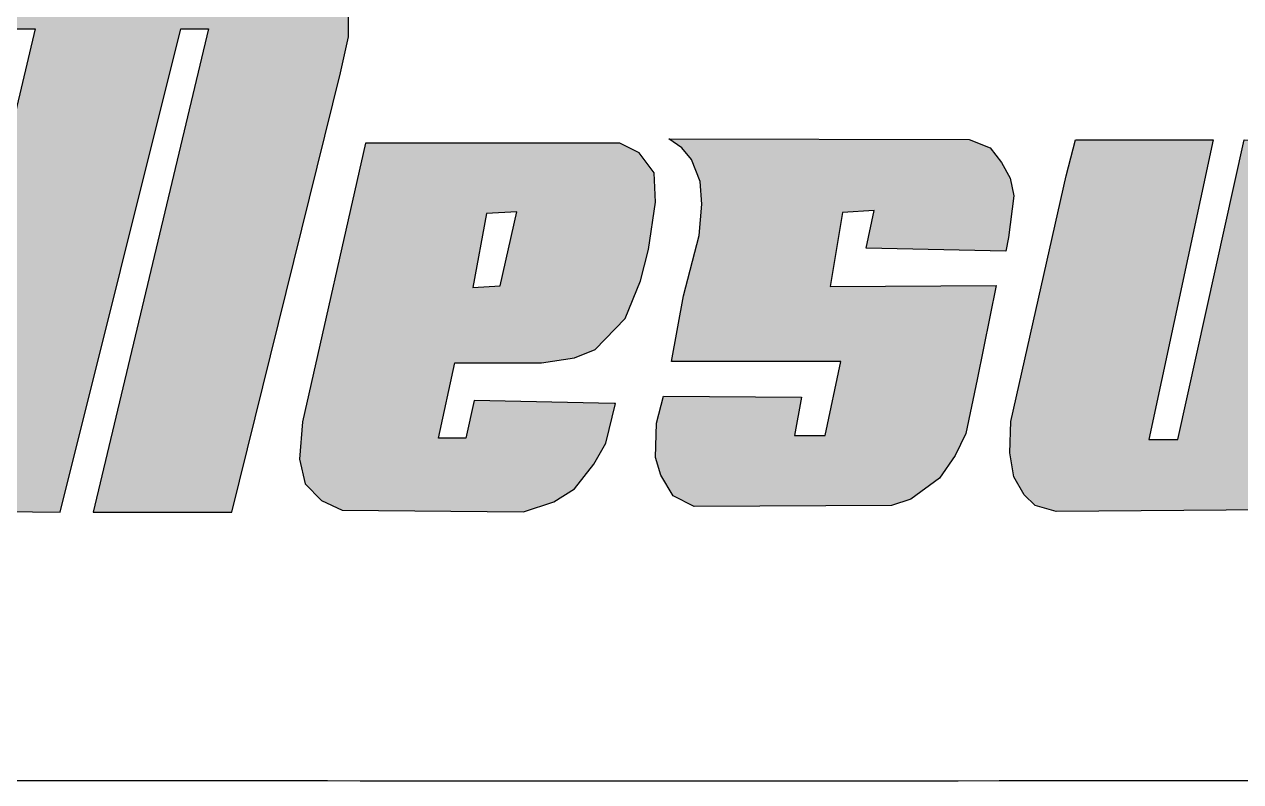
# Paper-space layout 'TOP_A1_00200_01-01-2017_MODELE' of a CAD drawing. Header units: millimetres. Extents: x -52 to 293, y -3 to 294.
# Drawn here: x 198.89 to 208.6, y 115.1 to 121.15 of the extents above; entities that cross this region are included whole.
import ezdxf

# ---------------------------------------------------------------- set-up
doc = ezdxf.new("R2010")
doc.units = ezdxf.units.MM
doc.header["$LTSCALE"] = 2
doc.layers.add('CALQUE_7', color=4, linetype='Continuous')
doc.layers.add('CARTOUCHE', color=7, linetype='Continuous')

# ---------------------------------------------------------------- blocks, each defined once
blk = doc.blocks.new('A$C581E6685')
at = {"layer": 'CALQUE_7'}
for points in [[(-57.604, 1.294), (-55.757, 1.272), (-54.184, 7.709), (-53.818, 7.709), (-55.336, 1.294), (-53.488, 1.272), (-51.879, 7.709), (-51.513, 7.709), (-53.05, 1.272), (-51.202, 1.272), (-49.757, 7.12), (-49.647, 7.6), (-49.647, 8.036), (-49.72, 8.303), (-49.94, 8.543), (-50.196, 8.674), (-56.489, 8.718), (-56.233, 8.499), (-56.105, 8.172), (-56.068, 7.758), (-56.489, 5.947)], [(-42.653, 5.288), (-43.071, 5.26), (-43.234, 4.275), (-41.023, 4.289), (-41.28, 3.04), (-41.43, 2.318), (-41.57, 2.027), (-41.78, 1.721), (-42.164, 1.444), (-42.419, 1.362), (-45.048, 1.347), (-45.327, 1.487), (-45.49, 1.764), (-45.56, 2), (-45.549, 2.458), (-45.456, 2.818), (-43.617, 2.805), (-43.711, 2.291), (-43.303, 2.291), (-43.094, 3.276), (-45.35, 3.276), (-45.188, 4.15), (-44.978, 4.955), (-44.944, 5.372), (-44.968, 5.676), (-45.083, 5.968), (-45.212, 6.121), (-45.386, 6.245), (-41.384, 6.232), (-41.105, 6.121), (-40.954, 5.926), (-40.837, 5.718), (-40.791, 5.483), (-40.861, 4.927), (-40.895, 4.747), (-42.756, 4.789)], [(-39.971, 6.229), (-38.138, 6.229), (-38.994, 2.237), (-38.606, 2.237), (-37.724, 6.229), (-35.876, 6.196), (-36.626, 2.732), (-36.679, 2.461), (-36.666, 2.141), (-36.639, 1.631), (-36.505, 1.376), (-36.345, 1.344), (-36.265, 1.312), (-40.227, 1.28), (-40.507, 1.359), (-40.655, 1.503), (-40.788, 1.743), (-40.841, 2.062), (-40.828, 2.478), (-40.091, 5.749)]]:
    blk.add_hatch(color=142, dxfattribs=at).paths.add_polyline_path(points)
h = blk.add_hatch(color=142, dxfattribs=at)
edge = h.paths.add_edge_path(flags=16)
edge.add_spline(control_points=[(-47.811, 5.248), (-47.811, 5.248), (-47.994, 4.265), (-47.994, 4.265), (-47.994, 4.265), (-47.629, 4.287), (-47.629, 4.287), (-47.629, 4.287), (-47.408, 5.269), (-47.408, 5.269), (-47.408, 5.269), (-47.811, 5.248), (-47.811, 5.248)], knot_values=[0, 0, 0, 0, 1, 1, 1, 2, 2, 2, 3, 3, 3, 4, 4, 4, 4], degree=3, periodic=0)
edge = h.paths.add_edge_path(flags=16)
edge.add_spline(control_points=[(-49.421, 6.185), (-49.421, 6.185), (-50.262, 2.476), (-50.262, 2.476), (-50.262, 2.476), (-50.299, 1.975), (-50.299, 1.975), (-50.299, 1.975), (-50.226, 1.648), (-50.226, 1.648), (-50.226, 1.648), (-50.006, 1.429), (-50.006, 1.429), (-50.006, 1.429), (-49.732, 1.298), (-49.732, 1.298), (-49.732, 1.298), (-47.317, 1.277), (-47.317, 1.277), (-47.317, 1.277), (-46.914, 1.407), (-46.914, 1.407), (-46.914, 1.407), (-46.641, 1.582), (-46.641, 1.582), (-46.641, 1.582), (-46.384, 1.909), (-46.384, 1.909), (-46.384, 1.909), (-46.22, 2.192), (-46.22, 2.192), (-46.22, 2.192), (-46.092, 2.717), (-46.092, 2.717), (-46.092, 2.717), (-46.11, 2.717), (-46.11, 2.717), (-46.11, 2.717), (-47.975, 2.76), (-47.975, 2.76), (-47.975, 2.76), (-48.085, 2.259), (-48.085, 2.259), (-48.085, 2.259), (-48.451, 2.259), (-48.451, 2.259), (-48.451, 2.259), (-48.232, 3.261), (-48.232, 3.261), (-48.232, 3.261), (-47.08, 3.261), (-47.08, 3.261), (-47.08, 3.261), (-46.641, 3.328), (-46.641, 3.328), (-46.641, 3.328), (-46.366, 3.437), (-46.366, 3.437), (-46.366, 3.437), (-45.964, 3.851), (-45.964, 3.851), (-45.964, 3.851), (-45.762, 4.352), (-45.762, 4.352), (-45.762, 4.352), (-45.653, 4.768), (-45.653, 4.768), (-45.653, 4.768), (-45.562, 5.4), (-45.562, 5.4), (-45.562, 5.4), (-45.58, 5.792), (-45.58, 5.792), (-45.58, 5.792), (-45.78, 6.055), (-45.78, 6.055), (-45.78, 6.055), (-46.037, 6.185), (-46.037, 6.185), (-46.037, 6.185), (-49.421, 6.185), (-49.421, 6.185)], knot_values=[0, 0, 0, 0, 1, 1, 1, 2, 2, 2, 3, 3, 3, 4, 4, 4, 5, 5, 5, 6, 6, 6, 7, 7, 7, 8, 8, 8, 9, 9, 9, 10, 10, 10, 11, 11, 11, 12, 12, 12, 13, 13, 13, 14, 14, 14, 15, 15, 15, 16, 16, 16, 17, 17, 17, 18, 18, 18, 19, 19, 19, 20, 20, 20, 21, 21, 21, 22, 22, 22, 23, 23, 23, 24, 24, 24, 25, 25, 25, 26, 26, 26, 27, 27, 27, 27], degree=3, periodic=0)
at = {"layer": 'CALQUE_7', "color": 142}
for points in [[(-57.604, 1.294), (-55.757, 1.272), (-54.184, 7.709), (-53.818, 7.709), (-55.336, 1.294), (-53.488, 1.272), (-51.879, 7.709), (-51.513, 7.709), (-53.05, 1.272), (-51.202, 1.272), (-49.757, 7.12), (-49.647, 7.6), (-49.647, 8.036), (-49.72, 8.303), (-49.94, 8.543), (-50.196, 8.675), (-56.489, 8.718), (-56.233, 8.499), (-56.105, 8.172), (-56.068, 7.758), (-56.489, 5.947)], [(-49.421, 6.186), (-50.262, 2.476), (-50.299, 1.975), (-50.226, 1.647), (-50.006, 1.429), (-49.732, 1.298), (-47.317, 1.277), (-46.914, 1.407), (-46.641, 1.582), (-46.384, 1.91), (-46.22, 2.192), (-46.092, 2.717), (-46.11, 2.717), (-47.975, 2.76), (-48.085, 2.259), (-48.451, 2.259), (-48.232, 3.262), (-47.079, 3.262), (-46.641, 3.328), (-46.366, 3.437), (-45.964, 3.851), (-45.762, 4.353), (-45.653, 4.768), (-45.561, 5.4), (-45.58, 5.792), (-45.78, 6.055), (-46.037, 6.186)], [(-42.651, 5.288), (-43.07, 5.26), (-43.234, 4.275), (-41.023, 4.289), (-41.279, 3.04), (-41.43, 2.318), (-41.57, 2.027), (-41.78, 1.723), (-42.163, 1.444), (-42.419, 1.362), (-45.048, 1.347), (-45.327, 1.487), (-45.491, 1.764), (-45.56, 2), (-45.549, 2.458), (-45.455, 2.818), (-43.616, 2.805), (-43.71, 2.291), (-43.303, 2.291), (-43.094, 3.276), (-45.35, 3.276), (-45.188, 4.15), (-44.978, 4.955), (-44.944, 5.372), (-44.967, 5.676), (-45.083, 5.968), (-45.211, 6.121), (-45.385, 6.245), (-41.384, 6.232), (-41.105, 6.121), (-40.954, 5.926), (-40.837, 5.718), (-40.791, 5.483), (-40.861, 4.927), (-40.895, 4.747), (-42.756, 4.789)], [(-39.971, 6.229), (-38.138, 6.229), (-38.994, 2.238), (-38.606, 2.238), (-37.723, 6.229), (-35.876, 6.196), (-36.625, 2.733), (-36.679, 2.461), (-36.665, 2.141), (-36.639, 1.631), (-36.505, 1.376), (-36.345, 1.344), (-36.263, 1.312), (-40.225, 1.28), (-40.507, 1.359), (-40.654, 1.503), (-40.788, 1.743), (-40.841, 2.062), (-40.828, 2.478), (-40.091, 5.749)], [(-47.811, 5.248), (-47.993, 4.265), (-47.628, 4.287), (-47.408, 5.269)]]:
    blk.add_lwpolyline(points, close=True, dxfattribs=at)

psp = doc.layouts.new('TOP_A1_00200_01-01-2017_MODELE')

# ---------------------------------------------------------------- linework, layer by layer
at = {"layer": 'CARTOUCHE'}
psp.add_rational_spline([(193.9931, 140.7359), (193.9931, 129.8447), (193.9931, 118.9535), (193.9931, 115.1135), (197.8331, 115.1135), (243.3724, 115.1135), (288.9116, 115.1135), (292.7516, 115.1135), (292.7516, 118.9535), (292.7516, 129.8447), (292.7516, 140.7359), (292.7516, 144.5759), (288.9116, 144.5759), (243.3724, 144.5759), (197.8331, 144.5759), (193.9931, 144.5759), (193.9931, 140.7359)], [1, 1, 1, 0.707106781187, 1, 1, 1, 0.707106781187, 1, 1, 1, 0.707106781187, 1, 1, 1, 0.707106781187, 1], degree=2, knots=[0, 0, 0, 1, 1, 2.570796, 2.570796, 3.570796, 3.570796, 5.141593, 5.141593, 6.141593, 6.141593, 7.712389, 7.712389, 8.712389, 8.712389, 10.283185, 10.283185, 10.283185], dxfattribs=at)

# ---------------------------------------------------------------- block references
at = {"layer": 'CARTOUCHE', "xscale": 0.6, "yscale": 0.6, "zscale": 0.6}
psp.add_blockref('A$C581E6685', (231.2638, 116.4941), dxfattribs=at)

doc.saveas('drawing.dxf')
